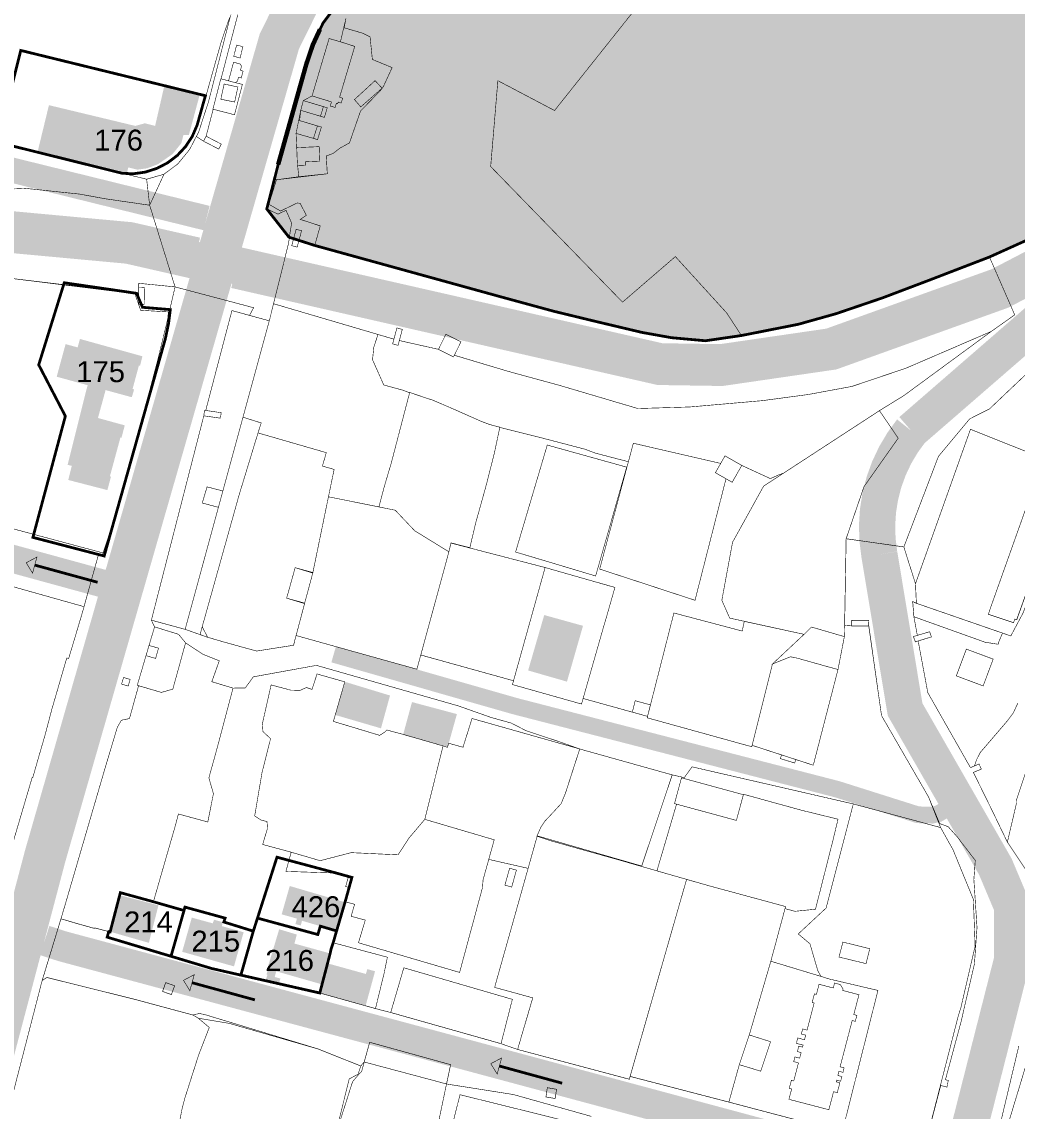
# Model space of a CAD drawing. Header units: millimetres. Extents: x 21689 to 31331, y 37531 to 43751.
# Drawn here: x 26525.5 to 26882.5, y 43025.9 to 43416.8 of the extents above; entities that cross this region are included whole.
import ezdxf

# ---------------------------------------------------------------- set-up
doc = ezdxf.new("R2010")
doc.units = ezdxf.units.MM
doc.linetypes.add('g5_084', pattern=[0.4, 0.2, -0.2])
for name, color, linetype, lineweight, transparency in [('0.1 ОКН', 1, 'Continuous', 9, 0.4), ('00 Дороги', 252, 'Continuous', 9, 0.2), ('24. ценная дореволюц постройка', 192, 'Continuous', 13, 0.4)]:
    doc.layers.add(name, color=color, linetype=linetype, lineweight=lineweight, transparency=transparency)
for name, color, linetype, lineweight in [('0.15 - Видовые раскрытия', 22, 'Continuous', 9), ('00 границы ОКН', 1, 'Continuous', 40), ('00 номер ОКН', 7, 'Continuous', 15), ('00 Разраб границы', 5, 'g5_084', 50), ('CONTUR', 150, 'Continuous', 9)]:
    doc.layers.add(name, color=color, linetype=linetype, lineweight=lineweight)
doc.layers.add('25. ценная историческая застройка сов пер', color=92, linetype='Continuous', lineweight=0, true_color=0x19df16)
doc.styles.get("Standard").update_dxf_attribs({"font": 'arial.ttf'})
doc.linetypes.add('474_2', pattern='A,1,-0.5,[222,geobl2.shx,S=0.1,R=0,X=0,Y=0],-0.5,3', length=5)

# ---------------------------------------------------------------- blocks, each defined once
blk = doc.blocks.new('участки все')
at = {"layer": 'CONTUR', "const_width": 0.2}
for points in [[(3716.27, 5776.96), (3710.26, 5753.93), (3712.94, 5753.22), (3714.75, 5759.9), (3717.16, 5759.22), (3717.6, 5758.48), (3717.21, 5756.96), (3718.16, 5756.7), (3717.51, 5754.25), (3716.54, 5754.51), (3716.09, 5753.02), (3715.35, 5752.56), (3717.9, 5751.93), (3715.08, 5741.04), (3707.43, 5743.02), (3704.9, 5733.34), (3710.34, 5730.51), (3709.42, 5728.73), (3703.99, 5731.55), (3701.4, 5733.24), (3698.96, 5728.56), (3694.75, 5723.41), (3689.78, 5719.7), (3684.65, 5708.59), (3693.76, 5679.29), (3721.93, 5671.82), (3720.46, 5669.06), (3727.56, 5667.12), (3734.3, 5694.26), (3734.68, 5696.37), (3735.02, 5698.95), (3735.58, 5702.15), (3733.55, 5706.76), (3730.65, 5705.39), (3726.67, 5707.29), (3729.62, 5718.79), (3730.75, 5723.25), (3741.75, 5762.33), (3743.6, 5767.26), (3746.88, 5774), (3748.38, 5776.5)], [(3859.52, 5779.85), (3829.85, 5742.56), (3809.53, 5753.27), (3806.95, 5722.46), (3854.24, 5673.82), (3873.18, 5690.16), (3891.62, 5669.9), (3896.87, 5661.84), (3902.07, 5662.61), (3919.22, 5666.3), (3930.8, 5669.67), (3947.52, 5675.36), (3964.19, 5681.68), (3985.82, 5690.02), (4001.71, 5696.76)], [(3712.91, 5774.8), (3710.32, 5767.21), (3704.87, 5747.87), (3638.64, 5764.11), (3630.43, 5731.14), (3571.15, 5745.89), (3562.44, 5748.2), (3569.66, 5778.21)], [(4001.71, 5696.76), (3985.82, 5690.02), (3994.88, 5669.26), (3986.47, 5663.3), (3955.17, 5640.32), (3946.37, 5634.89), (3953.1, 5625.01), (3940.82, 5607.61), (3934.42, 5588.94), (3955.13, 5586.01), (3967.53, 5618.49), (3978.73, 5631.93), (3985.83, 5635.51), (4023.3, 5671.05)], [(3748.38, 5776.5), (3746.88, 5774), (3743.6, 5767.26), (3741.75, 5762.33), (3730.75, 5723.25), (3729.62, 5718.79), (3729.4, 5717.91), (3730.14, 5717.72), (3738.13, 5718.81), (3737.72, 5722.84), (3737.6, 5724.13), (3737.39, 5729.25), (3737.16, 5734.36), (3738.83, 5742.64), (3739.77, 5746.12), (3742.9, 5747.8), (3749, 5768.39), (3753.07, 5767.22), (3754.26, 5772.28), (3755.06, 5775.67)], [(3571.15, 5745.89), (3654.55, 5725.14), (3683.57, 5717.91), (3684.65, 5708.59), (3668.8, 5710.89), (3663.26, 5711.91), (3659.66, 5712.56), (3640.17, 5714.63), (3632.57, 5714.29)], [(3859.52, 5779.85), (3829.85, 5742.56), (3809.53, 5753.27), (3806.95, 5722.46), (3854.24, 5673.82), (3873.18, 5690.16), (3891.62, 5669.9), (3896.87, 5661.84), (3883.97, 5659.96), (3871.8, 5661.06), (3861.23, 5662.95), (3852.25, 5665.03), (3829.47, 5670.57), (3800.96, 5678.34), (3770.84, 5686.76), (3743.85, 5694.16), (3745.83, 5701.17), (3738.64, 5703.51), (3740.85, 5704.96), (3738.61, 5709.27), (3737.58, 5709.4), (3731.6, 5706.51), (3727.4, 5708.93), (3730.14, 5717.72), (3748.36, 5719.87), (3747.98, 5726.25), (3750.47, 5727.19), (3753.08, 5729.19), (3756.3, 5730.93), (3760.28, 5742.39), (3767.34, 5749.62), (3768.46, 5751.14), (3771.61, 5757.97), (3764.52, 5760.88), (3763.7, 5768.97), (3761.12, 5770.28), (3754.39, 5772.25), (3755.06, 5775.67)], [(4003.25, 5518.5), (3995.55, 5495.38), (3995.52, 5494.08), (3992.25, 5480.09), (3987.2, 5490.58), (3980.07, 5505.1), (3982.93, 5506.3), (3982.07, 5508.1), (3980.43, 5507.42), (3981.23, 5509.74), (3982.54, 5512.28), (3992.24, 5523.6), (3994.4, 5526.49), (3996.03, 5530.01)], [(3632.57, 5714.29), (3640.17, 5714.63), (3659.66, 5712.56), (3668.8, 5710.89), (3684.65, 5708.59), (3693.76, 5679.29), (3680.75, 5680.58), (3680.65, 5676.87), (3631.94, 5682.71)], [(3631.94, 5682.71), (3679.35, 5676.83), (3680.67, 5673.07), (3681.41, 5670.9), (3691.32, 5670.31), (3691.22, 5668.29), (3690.54, 5665.34), (3687.49, 5652.86), (3682.53, 5634.17), (3672.6, 5598.07), (3667.95, 5583.84), (3607.03, 5600.19)], [(3634.38, 5475.69), (3642.54, 5503.36), (3642.77, 5503.35), (3644.92, 5510.89), (3647.16, 5518.58), (3649.53, 5527.61), (3652.55, 5537.99), (3653.72, 5542.02), (3654.93, 5546.17), (3655.6, 5545.98), (3660.49, 5562.33), (3666.32, 5583.3), (3667.65, 5582.94), (3672.6, 5598.07), (3682.53, 5634.17), (3687.49, 5652.86), (3690.54, 5665.34), (3693.76, 5679.29), (3721.93, 5671.82), (3720.46, 5669.06), (3714.15, 5670.79), (3704.76, 5634.96), (3704.33, 5635.03), (3704.07, 5633.03), (3685.26, 5559.71), (3686.42, 5557.32), (3684.42, 5550.64), (3683.34, 5546.99), (3680.21, 5536.35), (3680.68, 5536.22), (3677.41, 5524.43), (3674.5, 5523.82), (3673.03, 5521.24), (3668.62, 5506.52), (3654.65, 5458.67), (3653.77, 5455.72), (3652.84, 5452.6), (3646.09, 5430.44), (3633.21, 5380.5)], [(3607.03, 5600.19), (3667.95, 5583.84), (3667.65, 5582.94), (3666.32, 5583.31), (3661.1, 5564.57), (3629.47, 5573.48)], [(3996.34, 5406.92), (3985.29, 5360.39)], [(3962.71, 5371.14), (3968.36, 5392.82), (3970.57, 5392.19), (3971.06, 5394.63), (3970.03, 5394.83), (3975.77, 5416.14), (3976.55, 5419.63), (3980.44, 5436.43), (3981.36, 5449.5), (3980.23, 5466.71), (3980.74, 5473.55), (3974.12, 5482.16), (3971.02, 5485.63), (3967.97, 5486.75), (3963.96, 5496.34), (3947.12, 5525.47), (3942.58, 5557.57), (3942.58, 5559.69), (3936.41, 5559.7), (3936.39, 5557.66), (3933.89, 5557.86), (3933.89, 5557.86), (3934.43, 5588.93), (3955.11, 5586), (3959.29, 5572.83), (3959.61, 5565.82), (3958.27, 5566.45), (3958.72, 5560.95), (3959.96, 5554.28), (3958.56, 5553.86), (3959.22, 5551.94), (3960.26, 5552.25), (3963.71, 5533.72), (3979.01, 5506.81), (3982.07, 5508.1), (3982.93, 5506.3), (3980.07, 5505.1), (3987.2, 5490.58), (3992.25, 5480.09), (4003.5, 5463.22)], [(3843.01, 5381.71), (3815.07, 5389.55), (3791.13, 5393.32), (3792.59, 5400.26), (3763.55, 5408.3), (3761.58, 5401.21), (3760.38, 5399.79), (3744.93, 5405.94), (3704.68, 5418.15), (3702.52, 5418.62), (3700.15, 5418.1), (3695.68, 5419.29), (3679.58, 5423.63), (3647.81, 5431.55), (3646.12, 5430.49), (3652.85, 5452.58), (3652.85, 5452.58), (3655.74, 5451.72), (3658.7, 5450.85), (3664.87, 5449.13), (3664.93, 5449.32), (3669.98, 5447.98), (3669.41, 5446.01), (3706.86, 5434.78), (3745.65, 5425.96), (3765.65, 5420.37), (3771.08, 5418.97), (3810.67, 5407.78), (3816.59, 5405.72), (3856.67, 5395.02), (3856.96, 5396.03), (3892.37, 5386.82), (3932.91, 5376.13)], [(3792.12, 5374.28), (3795.95, 5389.48), (3840.96, 5378.32)]]:
    blk.add_lwpolyline(points, dxfattribs=at)
for points in [[(3675.05, 5720.03), (3679.01, 5719.86), (3683.31, 5720.47), (3687.46, 5721.79), (3691.31, 5723.8), (3694.78, 5726.43), (3697.74, 5729.61), (3700.12, 5733.25), (3701.86, 5737.23), (3704.87, 5747.87), (3710.32, 5767.21), (3712.91, 5774.8), (3713.56, 5776.24), (3710.86, 5765.68), (3705.78, 5745.8), (3702.21, 5734.8), (3698.97, 5728.57), (3694.76, 5723.41), (3689.77, 5719.7), (3683.57, 5717.91), (3675.05, 5720.03)], [(3754.26, 5772.28), (3753.07, 5767.22), (3758.2, 5765.57), (3752.77, 5747.34), (3753.86, 5746.99), (3753.32, 5745.26), (3752.25, 5745.58), (3752.06, 5744.98), (3751.59, 5745.12), (3751.17, 5743.67), (3749.44, 5744.16), (3749.85, 5745.65), (3742.9, 5747.8), (3739.78, 5746.12), (3748.35, 5743.54), (3747.31, 5740.09), (3738.83, 5742.64), (3738.43, 5738.94), (3746.23, 5736.62), (3744.87, 5732.14), (3737.16, 5734.36), (3737.39, 5729.25), (3745.45, 5729.6), (3745.67, 5724.41), (3740.59, 5724.2), (3740.64, 5722.97), (3737.72, 5722.84), (3738.13, 5718.81), (3748.36, 5719.87), (3747.98, 5726.25), (3750.47, 5727.19), (3753.08, 5729.19), (3756.3, 5730.93), (3760.28, 5742.39), (3767.34, 5749.62), (3767.57, 5749.94), (3767.28, 5749.93), (3760.38, 5743.87), (3758.09, 5746.48), (3765.49, 5753.28), (3768.01, 5750.57), (3768.46, 5751.14), (3771.61, 5757.97), (3764.52, 5760.88), (3763.7, 5768.97), (3761.12, 5770.28), (3754.39, 5772.25), (3754.26, 5772.28)], [(3718.09, 5765.48), (3717.09, 5761.42), (3714.81, 5762.02), (3715.83, 5766.04), (3718.09, 5765.48)], [(3718.09, 5765.48), (3717.09, 5761.42), (3714.81, 5762.02), (3715.83, 5766.04), (3718.09, 5765.48)], [(3638.64, 5764.11), (3704.87, 5747.87), (3701.86, 5737.23), (3700.12, 5733.25), (3697.74, 5729.61), (3694.78, 5726.43), (3691.31, 5723.8), (3687.46, 5721.79), (3683.31, 5720.47), (3679.01, 5719.86), (3675.05, 5720.03), (3630.43, 5731.14), (3638.64, 5764.11)], [(3714.75, 5759.9), (3717.16, 5759.22), (3717.6, 5758.48), (3717.21, 5756.96), (3718.16, 5756.7), (3717.51, 5754.25), (3716.54, 5754.51), (3716.09, 5753.02), (3715.35, 5752.56), (3712.94, 5753.22), (3714.75, 5759.9)], [(3715.35, 5752.56), (3712.94, 5753.22), (3710.16, 5753.95), (3707.34, 5743.05), (3715.08, 5741.04), (3717.9, 5751.93), (3715.35, 5752.56)], [(3765.49, 5753.28), (3758.09, 5746.48), (3760.38, 5743.87), (3767.28, 5749.93), (3768.01, 5750.57), (3765.49, 5753.28)], [(3716.3, 5750.99), (3716.08, 5750.03), (3715.34, 5746.57), (3715.12, 5745.62), (3714.16, 5745.82), (3712.18, 5746.21), (3710.17, 5746.61), (3711.36, 5752.07), (3713.37, 5751.63), (3715.33, 5751.2), (3716.3, 5750.99)], [(3716.3, 5750.99), (3716.08, 5750.03), (3715.34, 5746.57), (3715.12, 5745.62), (3714.16, 5745.82), (3712.18, 5746.21), (3710.17, 5746.61), (3711.36, 5752.07), (3713.37, 5751.63), (3715.33, 5751.2), (3716.3, 5750.99)], [(3746.97, 5743.95), (3745.9, 5740.51), (3747.31, 5740.09), (3748.35, 5743.54), (3746.97, 5743.95)], [(3744.81, 5737.05), (3743.41, 5732.56), (3744.87, 5732.14), (3746.23, 5736.62), (3744.81, 5737.05)], [(3710.34, 5730.51), (3709.42, 5728.73), (3703.99, 5731.55), (3704.9, 5733.34), (3710.34, 5730.51)], [(3727.11, 5709.03), (3727.4, 5708.93), (3731.6, 5706.51), (3737.58, 5709.4), (3738.61, 5709.27), (3740.85, 5704.96), (3738.64, 5703.51), (3745.83, 5701.17), (3743.85, 5694.16), (3770.84, 5686.76), (3791.44, 5681), (3800.96, 5678.34), (3816.9, 5673.99), (3822.05, 5672.59), (3828.28, 5670.9), (3829.47, 5670.57), (3834.22, 5669.42), (3841.89, 5667.55), (3843.8, 5667.09), (3852.25, 5665.03), (3861.23, 5662.95), (3871.8, 5661.06), (3883.97, 5659.96), (3896.87, 5661.84), (3902.07, 5662.61), (3919.22, 5666.3), (3930.8, 5669.67), (3947.52, 5675.36), (3957.81, 5679.26), (3964.19, 5681.68), (3978.59, 5687.23), (3985.82, 5690.02), (3994.88, 5669.26), (3986.47, 5663.3), (3955.82, 5650.09), (3936.5, 5643.58), (3920.78, 5640.67), (3904.31, 5638.47), (3878.38, 5636.21), (3859.71, 5635.65), (3832.12, 5643.82), (3812.84, 5649.1), (3793.91, 5654.76), (3796.31, 5659.6), (3790.89, 5662.28), (3788.22, 5656.89), (3774.19, 5660.04), (3775.26, 5664.05), (3773.32, 5664.57), (3773.21, 5664.14), (3772.24, 5660.54), (3729.08, 5673.25), (3734.3, 5694.26), (3734.69, 5696.37), (3735.03, 5698.95), (3735.58, 5702.15), (3733.56, 5706.76), (3730.65, 5705.39), (3726.67, 5707.29), (3727.11, 5709.03)], [(3737.55, 5693.56), (3735.6, 5694.08), (3737.19, 5699.96), (3739.14, 5699.44), (3737.55, 5693.56)], [(3682.67, 5673.04), (3680.67, 5673.07), (3680.79, 5679.07), (3682.79, 5679.03), (3682.67, 5673.04)], [(3714.15, 5670.79), (3727.56, 5667.12), (3710.91, 5606.07), (3705.24, 5607.54), (3703.51, 5601.76), (3709.31, 5600.2), (3697.37, 5556.44), (3685.26, 5559.71), (3704.07, 5633.03), (3710.02, 5632.19), (3710.31, 5634.15), (3704.76, 5634.96), (3714.15, 5670.79)], [(3766.52, 5662.22), (3772.24, 5660.54), (3771.79, 5658.85), (3773.74, 5658.33), (3774.19, 5660.04), (3788.22, 5656.89), (3793.6, 5654.15), (3793.91, 5654.77), (3812.84, 5649.1), (3832.12, 5643.82), (3859.71, 5635.65), (3878.38, 5636.21), (3904.31, 5638.47), (3920.78, 5640.67), (3936.5, 5643.58), (3955.82, 5650.09), (3986.47, 5663.3), (3955.17, 5640.32), (3946.38, 5634.89), (3911.99, 5612.47), (3910.17, 5611.81), (3907.25, 5610.51), (3897, 5615.23), (3890.98, 5618.66), (3889.44, 5615.96), (3858.11, 5623.2), (3856.34, 5616.57), (3844.61, 5619.62), (3840.81, 5621.04), (3825.43, 5625.07), (3810.22, 5628.87), (3810.24, 5628.96), (3808.82, 5629.33), (3806.67, 5629.88), (3803.63, 5631.02), (3793.57, 5635.48), (3786.2, 5638.65), (3783.9, 5639.37), (3777.9, 5641.42), (3777.87, 5641.32), (3777.8, 5641.34), (3775.41, 5642.24), (3768.61, 5644.11), (3764.58, 5653.14), (3765.02, 5657.55), (3766.52, 5662.22)], [(3773.74, 5658.33), (3771.79, 5658.85), (3773.32, 5664.57), (3775.26, 5664.05), (3773.74, 5658.33)], [(3790.89, 5662.28), (3796.31, 5659.61), (3793.6, 5654.15), (3788.22, 5656.89), (3790.89, 5662.28)], [(3777.9, 5641.42), (3783.9, 5639.38), (3786.2, 5638.65), (3793.57, 5635.48), (3803.62, 5631.02), (3806.67, 5629.88), (3810.24, 5628.96), (3808.24, 5619.51), (3805.17, 5607.48), (3801.56, 5594.55), (3799.48, 5585.72), (3792.72, 5587.45), (3791.96, 5584.25), (3779.68, 5591.81), (3772.73, 5599.17), (3766.86, 5600.35), (3768.77, 5607.56), (3771.34, 5616.24), (3777.9, 5641.42)], [(3718.13, 5632.55), (3724.65, 5630.47), (3723.51, 5626.9), (3716.76, 5604.75), (3703.49, 5557.34), (3702.74, 5554.54), (3697.37, 5556.44), (3709.31, 5600.2), (3710.91, 5606.07), (3718.13, 5632.55)], [(3704.33, 5635.03), (3710.31, 5634.15), (3710.02, 5632.19), (3704.07, 5633.03), (3704.33, 5635.03)], [(3946.37, 5634.89), (3953.1, 5625.01), (3940.82, 5607.61), (3934.42, 5588.94), (3933.79, 5553.82), (3922, 5557.26), (3919.34, 5554.64), (3892.67, 5560.47), (3889.85, 5566.86), (3893.69, 5587.68), (3904.83, 5607.81), (3946.37, 5634.89)], [(3959.3, 5572.83), (3979.01, 5628.2), (4005.65, 5617.57), (4016.69, 5610.15), (4015.54, 5608.76), (4019.85, 5605.1), (4018.8, 5604.79), (4010.44, 5593.25), (4007.5, 5587.93), (4001.82, 5572.75), (3997.91, 5562.39), (3993.49, 5554.06), (3959.62, 5565.78), (3959.3, 5572.83)], [(3723.51, 5626.9), (3748, 5619.82), (3746.6, 5615.01), (3750.81, 5613.8), (3748.77, 5603.99), (3743.18, 5576.82), (3736.83, 5578.56), (3733.78, 5567.62), (3740.21, 5565.67), (3737.17, 5554.21), (3737.02, 5553.74), (3736.28, 5550.73), (3723.02, 5548.64), (3711.72, 5551.76), (3705.46, 5553.58), (3703.49, 5557.34), (3716.76, 5604.75), (3723.51, 5626.9)], [(3827.24, 5622.55), (3855.72, 5614.62), (3844.59, 5575.58), (3815.88, 5584.17), (3827.24, 5622.55)], [(3858.11, 5623.2), (3889.44, 5615.96), (3887.54, 5612.63), (3891.34, 5610.45), (3880.23, 5566.86), (3846.04, 5578.06), (3858.11, 5623.2)], [(3890.98, 5618.67), (3897, 5615.23), (3893.55, 5609.19), (3887.54, 5612.63), (3890.98, 5618.67)], [(3995.62, 5559.85), (3994.92, 5560.11), (3994.46, 5558.82), (3985.42, 5561.84), (3985.87, 5563.22), (4002.78, 5610.76), (4012.66, 5607.49), (3995.62, 5559.85)], [(4012.66, 5607.49), (3995.57, 5559.88), (3994.92, 5560.11), (3994.46, 5558.82), (3985.42, 5561.84), (3985.87, 5563.22), (4002.78, 5610.76), (4012.66, 5607.49)], [(3705.24, 5607.54), (3710.91, 5606.07), (3709.31, 5600.2), (3703.51, 5601.76), (3705.24, 5607.54)], [(3740.24, 5565.84), (3743.15, 5576.63), (3748.77, 5603.99), (3772.73, 5599.17), (3779.68, 5591.81), (3791.96, 5584.25), (3780.5, 5542.13), (3737.17, 5554.21), (3740.24, 5565.84)], [(3791.96, 5584.25), (3792.69, 5587.38), (3826.47, 5578.61), (3815.14, 5537.99), (3781.89, 5547.22), (3791.96, 5584.25)], [(3743.15, 5576.63), (3740.24, 5565.84), (3733.78, 5567.62), (3736.83, 5578.56), (3743.15, 5576.63)], [(3851.51, 5571.47), (3848.16, 5559.76), (3847.83, 5558.7), (3840.09, 5531.63), (3839.53, 5529.64), (3814.76, 5536.62), (3826.47, 5578.61), (3851.51, 5571.47)], [(3959.62, 5565.78), (3990.49, 5555.09), (3989.23, 5552.06), (3988.93, 5551.08), (3984.23, 5551.82), (3963.2, 5559.35), (3958.74, 5560.96), (3958.3, 5566.4), (3959.62, 5565.78)], [(3872.65, 5562.3), (3897.15, 5555.82), (3897.9, 5559.29), (3919.34, 5554.64), (3908, 5544.01), (3900.72, 5514.81), (3900.6, 5514.31), (3863.08, 5524.7), (3872.65, 5562.3)], [(3685.26, 5559.72), (3697.37, 5556.44), (3705.46, 5553.58), (3711.72, 5551.76), (3723.02, 5548.64), (3736.27, 5550.73), (3737.02, 5553.74), (3737.17, 5554.21), (3780.5, 5542.13), (3781.14, 5544.51), (3781.89, 5547.23), (3815.14, 5537.99), (3814.76, 5536.62), (3839.53, 5529.64), (3840.09, 5531.63), (3863.21, 5525.21), (3863.08, 5524.7), (3900.6, 5514.31), (3900.72, 5514.81), (3911.27, 5511.39), (3910.86, 5510.05), (3915.97, 5508.48), (3916.38, 5509.71), (3922.64, 5507.69), (3931.51, 5542.04), (3933.79, 5553.82), (3933.88, 5557.86), (3936.47, 5557.67), (3942.53, 5557.61), (3947.12, 5525.47), (3963.96, 5496.34), (3968.3, 5485.33), (3936.98, 5493.8), (3879.17, 5507.11), (3876.38, 5503.24), (3872.05, 5504.22), (3838.88, 5513.51), (3831.07, 5516.28), (3819.6, 5520.09), (3814.38, 5522.79), (3807.13, 5524.81), (3795.36, 5528.96), (3744.48, 5543.51), (3721.82, 5539.39), (3718.96, 5535.43), (3714.55, 5535.34), (3706.94, 5537.65), (3709.62, 5545.15), (3703.65, 5547.54), (3697.54, 5551.6), (3695, 5554.65), (3686.42, 5557.32), (3685.26, 5559.72)], [(3942.53, 5557.6), (3936.47, 5557.67), (3936.49, 5559.67), (3942.55, 5559.6), (3942.53, 5557.6)], [(3688.84, 5533.81), (3692.96, 5534.98), (3697.54, 5551.6), (3695.01, 5554.65), (3686.42, 5557.32), (3684.42, 5550.64), (3685.67, 5550.29), (3687.83, 5549.68), (3686.79, 5546), (3684.61, 5546.63), (3683.34, 5546.99), (3680.21, 5536.35), (3688.84, 5533.81)], [(3922, 5557.26), (3933.79, 5553.82), (3931.51, 5542.04), (3929.17, 5542.65), (3916.9, 5546.1), (3914.47, 5546.59), (3908, 5544.01), (3919.34, 5554.64), (3922, 5557.26)], [(3958.57, 5553.86), (3964.36, 5555.58), (3965.01, 5553.71), (3959.24, 5551.97), (3958.57, 5553.86)], [(3680.68, 5536.22), (3677.41, 5524.43), (3674.5, 5523.82), (3673.03, 5521.24), (3668.62, 5506.52), (3654.65, 5458.67), (3653.77, 5455.72), (3652.84, 5452.6), (3655.75, 5451.74), (3658.71, 5450.87), (3664.86, 5449.15), (3664.92, 5449.34), (3670.47, 5447.88), (3674.15, 5461.97), (3686, 5458.72), (3690.91, 5475.78), (3693.81, 5485.81), (3694.97, 5490.21), (3699.33, 5488.99), (3705.51, 5487.32), (3707.52, 5497.49), (3705.89, 5503.13), (3709.05, 5514.56), (3714.55, 5535.34), (3706.95, 5537.64), (3709.62, 5545.15), (3703.65, 5547.54), (3697.54, 5551.6), (3692.96, 5534.98), (3688.84, 5533.81), (3680.68, 5536.22)], [(3900.72, 5514.81), (3908, 5544.01), (3914.47, 5546.59), (3916.9, 5546.1), (3929.17, 5542.65), (3931.51, 5542.04), (3922.64, 5507.69), (3900.72, 5514.81)], [(3977.54, 5549.35), (3987.15, 5545.75), (3983.57, 5536.14), (3973.94, 5539.74), (3977.54, 5549.35)], [(3675.29, 5539.17), (3677.65, 5538.48), (3676.94, 5536.09), (3674.59, 5536.8), (3675.29, 5539.17)], [(3675.29, 5539.17), (3677.65, 5538.48), (3676.94, 5536.09), (3674.59, 5536.8), (3675.29, 5539.17)], [(3744.67, 5540.42), (3754.62, 5537.6), (3750.54, 5523.41), (3767.12, 5518.4), (3768.93, 5519.52), (3769.72, 5520.31), (3775.39, 5518.8), (3789.87, 5514.61), (3783.33, 5488.27), (3777.66, 5481.57), (3773.74, 5475.54), (3756.93, 5476.32), (3745.8, 5473.44), (3735.41, 5476.48), (3725.17, 5479.26), (3726.92, 5485.05), (3726.73, 5487.48), (3724.59, 5488.02), (3722.32, 5489.49), (3724.95, 5505.07), (3728.02, 5517.21), (3725.28, 5519.75), (3725.07, 5522.54), (3728.21, 5536.49), (3735.29, 5534.61), (3738.62, 5534.56), (3740.88, 5535.55), (3742.88, 5534.89), (3744.67, 5540.42)], [(3858.79, 5530.83), (3864.24, 5529.32), (3863.21, 5525.21), (3857.75, 5526.74), (3858.79, 5530.83)], [(3800.27, 5524.45), (3807.43, 5522.42), (3830.44, 5515.9), (3834.82, 5514.67), (3836.16, 5514.29), (3838.88, 5513.51), (3838.19, 5511.35), (3833.75, 5497.61), (3832.22, 5493.91), (3829.6, 5491.04), (3826.41, 5487.64), (3824.97, 5485.5), (3823.58, 5482.36), (3823.52, 5481.87), (3820.37, 5470.69), (3810.79, 5472.87), (3806.26, 5473.9), (3808.22, 5480.93), (3783.33, 5488.27), (3789.87, 5514.61), (3791.45, 5514.08), (3791.88, 5515.57), (3797.02, 5514.14), (3799.57, 5522.24), (3800.27, 5524.45)], [(3838.88, 5513.51), (3872.05, 5504.22), (3861.11, 5471.52), (3823.58, 5482.36), (3824.97, 5485.5), (3826.41, 5487.64), (3829.6, 5491.04), (3832.22, 5493.91), (3833.75, 5497.61), (3838.88, 5513.51)], [(3872.87, 5493.92), (3875.38, 5503.16), (3897.57, 5497.12), (3895.06, 5487.88), (3872.87, 5493.92)], [(3873.61, 5493.72), (3895.06, 5487.88), (3897.58, 5497.12), (3897.61, 5497.27), (3918.32, 5491.56), (3931.51, 5488.32), (3929.65, 5480.57), (3923.43, 5456.02), (3916.1, 5455.28), (3912.5, 5456.23), (3912.7, 5456.98), (3884.77, 5464.57), (3877.21, 5466.73), (3866.57, 5469.79), (3873.61, 5493.72)], [(3945.83, 5426.89), (3928.45, 5430.97), (3925.36, 5431.94), (3924.25, 5434.03), (3921.44, 5443.64), (3917.25, 5447.15), (3927.25, 5456.46), (3936.99, 5493.8), (3968.31, 5485.33), (3971.32, 5479.92), (3972.75, 5477.39), (3980.06, 5459.54), (3980.68, 5442.76), (3975.62, 5420.89), (3974.57, 5417.48), (3962.67, 5371.14), (3961.62, 5366.12), (3932.18, 5373.39), (3934.19, 5380.75), (3945.83, 5426.89)], [(3733.53, 5469.6), (3735.41, 5476.48), (3745.8, 5473.44), (3756.93, 5476.32), (3773.74, 5475.54), (3777.66, 5481.57), (3783.33, 5488.27), (3808.22, 5480.93), (3804.24, 5466.64), (3804, 5463.75), (3795.81, 5433.35), (3759.54, 5443.99), (3761.97, 5452.13), (3756.9, 5453.5), (3758.15, 5457.79), (3754.4, 5458.82), (3756.2, 5463.81), (3754.94, 5464.16), (3755.96, 5467.78), (3751.66, 5468.98), (3733.53, 5469.6)], [(3816.61, 5405.72), (3817.45, 5408.6), (3818.03, 5410.6), (3818.7, 5412.9), (3820.36, 5418.55), (3820.29, 5418.25), (3822.04, 5424.23), (3808.37, 5427.98), (3808.91, 5429.93), (3823.61, 5482.19), (3828.27, 5480.64), (3840.44, 5477.21), (3852.06, 5473.96), (3877.21, 5466.73), (3856.66, 5395.04), (3816.61, 5405.72)], [(3816.18, 5470.05), (3814.49, 5463.98), (3812.05, 5464.66), (3813.74, 5470.73), (3816.18, 5470.05)], [(3877.21, 5466.73), (3884.77, 5464.57), (3912.7, 5456.98), (3907.42, 5437.36), (3899.69, 5410.92), (3896.11, 5400.25), (3892.37, 5386.84), (3856.94, 5396.06), (3877.21, 5466.73)], [(3941.57, 5436.51), (3931.87, 5438.87), (3933.26, 5444.24), (3942.89, 5441.86), (3941.57, 5436.51)], [(3749.71, 5441.67), (3750.46, 5444), (3769.91, 5438.81), (3768.73, 5433.05), (3765.64, 5420.39), (3745.67, 5425.97), (3749.42, 5440.27), (3749.71, 5441.67)], [(3907.42, 5437.36), (3925.36, 5431.94), (3928.45, 5430.97), (3945.83, 5426.89), (3934.19, 5380.75), (3932.94, 5376.14), (3892.37, 5386.84), (3896.11, 5400.25), (3903.8, 5397.92), (3907.32, 5408.49), (3899.69, 5410.92), (3907.42, 5437.36)], [(3775.8, 5435.02), (3814.72, 5423.69), (3810.66, 5407.8), (3771.1, 5418.98), (3775.8, 5435.02)], [(3693.34, 5369.48), (3678.53, 5373.07), (3679.13, 5375.02), (3676.48, 5375.23), (3672.82, 5374.45), (3672.18, 5374.61), (3668.79, 5374.01), (3662.97, 5373.56), (3633.21, 5380.5), (3646.09, 5430.44), (3647.81, 5431.53), (3679.58, 5423.61), (3695.68, 5419.27), (3700.14, 5418.08), (3702.09, 5416.93), (3706.03, 5413.6), (3702.2, 5403.69), (3697.24, 5388.15), (3696.27, 5384.4), (3693.34, 5369.48)], [(3690.4, 5429.71), (3693.61, 5428.57), (3692.46, 5425.39), (3689.26, 5426.52), (3690.4, 5429.71)], [(3690.42, 5429.69), (3693.58, 5428.57), (3692.45, 5425.42), (3689.3, 5426.52), (3690.42, 5429.69)], [(3923.04, 5425.66), (3923.76, 5425.46), (3924.72, 5429.1), (3929.8, 5427.77), (3930.26, 5429.55), (3932.32, 5429.01), (3933.32, 5427.44), (3933.18, 5426.88), (3939.03, 5425.35), (3937.16, 5418.23), (3938.28, 5417.94), (3937.71, 5415.8), (3936.6, 5416.1), (3932.26, 5399.5), (3933.7, 5399.13), (3933.28, 5397.51), (3931.83, 5397.88), (3931.45, 5396.38), (3932.9, 5395.99), (3932.47, 5394.33), (3931, 5394.71), (3930.84, 5394.1), (3932.18, 5393.75), (3931.25, 5390.23), (3929.93, 5390.58), (3928.22, 5384.09), (3913.91, 5387.83), (3914.87, 5391.51), (3914.03, 5391.73), (3914.78, 5394.64), (3915.64, 5394.42), (3917.33, 5400.9), (3915.61, 5401.34), (3916.06, 5403.04), (3917.77, 5402.6), (3918.29, 5404.6), (3916.93, 5404.96), (3917.44, 5406.91), (3918.8, 5406.55), (3918.99, 5407.28), (3916.56, 5407.9), (3917.06, 5409.84), (3919.5, 5409.2), (3919.93, 5410.85), (3918.36, 5411.27), (3918.83, 5413.06), (3920.41, 5412.66), (3922.95, 5422.38), (3922.24, 5422.57), (3923.04, 5425.66)], [(3923.04, 5425.66), (3923.76, 5425.46), (3924.72, 5429.1), (3929.8, 5427.77), (3930.26, 5429.55), (3932.32, 5429.01), (3933.32, 5427.44), (3933.18, 5426.88), (3939.03, 5425.35), (3937.16, 5418.23), (3938.28, 5417.94), (3937.71, 5415.8), (3936.6, 5416.1), (3932.26, 5399.5), (3933.7, 5399.13), (3933.28, 5397.51), (3931.83, 5397.88), (3931.45, 5396.38), (3932.9, 5395.99), (3932.47, 5394.33), (3931, 5394.71), (3930.84, 5394.1), (3932.18, 5393.75), (3931.25, 5390.23), (3929.93, 5390.58), (3928.22, 5384.09), (3913.91, 5387.83), (3914.87, 5391.51), (3914.03, 5391.73), (3914.78, 5394.64), (3915.64, 5394.42), (3917.33, 5400.9), (3915.61, 5401.34), (3916.06, 5403.04), (3917.77, 5402.6), (3918.29, 5404.6), (3916.93, 5404.96), (3917.44, 5406.91), (3918.8, 5406.55), (3918.99, 5407.28), (3916.56, 5407.9), (3917.06, 5409.84), (3919.5, 5409.2), (3919.93, 5410.85), (3918.36, 5411.27), (3918.83, 5413.06), (3920.41, 5412.66), (3922.95, 5422.38), (3922.24, 5422.57), (3923.04, 5425.66)], [(3702.09, 5416.93), (3706.03, 5413.6), (3702.2, 5403.69), (3697.24, 5388.15), (3696.27, 5384.4), (3693.34, 5369.48), (3697.38, 5368.47), (3696.54, 5365.31), (3734.29, 5357.56), (3737.24, 5357.27), (3740.08, 5357.68), (3741.91, 5358.2), (3744.26, 5359.71), (3745.96, 5361.39), (3747.36, 5363.44), (3750.9, 5373.69), (3756.22, 5395.14), (3759.39, 5396.85), (3760.36, 5399.78), (3744.92, 5405.92), (3713.22, 5415.07), (3702.09, 5416.93)], [(4033.62, 5348.43), (3986.76, 5359.96), (4001.9, 5409.88), (4017.03, 5406), (4016.31, 5402.02), (4025.24, 5399.76), (4031.77, 5395.79), (4028.87, 5385.88), (4036.53, 5384.13), (4031.94, 5365.58), (4037.97, 5363.85), (4033.62, 5348.43)], [(3761.6, 5401.22), (3791.11, 5393.34), (3792.57, 5400.25), (3763.56, 5408.28), (3761.6, 5401.22)], [(3741.68, 5350.15), (3744.62, 5360.08), (3745.96, 5361.39), (3747.36, 5363.44), (3748.53, 5366.83), (3749.11, 5368.52), (3750.9, 5373.69), (3757.43, 5394.18), (3759.99, 5397.17), (3760.66, 5397.77), (3761.6, 5401.22), (3791.11, 5393.34), (3779.73, 5338.83), (3764.78, 5343.28), (3756.12, 5345.86), (3741.68, 5350.15)], [(3827.25, 5392), (3830.58, 5391.44), (3830.09, 5388.1), (3826.76, 5388.66), (3827.25, 5392)], [(3827.27, 5391.98), (3830.56, 5391.42), (3830.07, 5388.12), (3826.78, 5388.68), (3827.27, 5391.98)]]:
    blk.add_lwpolyline(points, close=True, dxfattribs=at)
blk = doc.blocks.new('стрелка вид улицы')
at = {"layer": '0.15 - Видовые раскрытия', "linetype": '474_2'}
h = blk.add_hatch(color=256, dxfattribs=at)
h.dxf.hatch_style = 1
h.paths.add_polyline_path([(-23.36, -2.99), (-23.36, 2.99), (-26.54, 0)])
at = {"layer": '0.15 - Видовые раскрытия', "const_width": 0.2}
blk.add_lwpolyline([(-23.36, -2.99), (-23.36, 2.99), (-26.54, 0), (-23.36, -2.99)], dxfattribs=at)
at = {"layer": '0.15 - Видовые раскрытия', "linetype": '474_2', "const_width": 1}
blk.add_lwpolyline([(-23.36, 0), (0, 0)], dxfattribs=at)

msp = doc.modelspace()

# ---------------------------------------------------------------- hatches: boundary and pattern name
at = {"layer": '0.1 ОКН', "transparency": 33554585}
h = msp.add_hatch(color=1, dxfattribs=at)
h.dxf.hatch_style = 1
edge = h.paths.add_edge_path()
edge.add_line((26989.35, 43499.73), (26980.6, 43522.3))
edge.add_arc((27417.73, 43711.3), 476.24, 199.1604, 203.3824, ccw=False)
edge.add_line((26967.87, 43554.99), (26944.78, 43614.64))
edge.add_line((26944.78, 43614.64), (26934.86, 43640.22))
edge.add_line((26934.86, 43640.22), (26924.99, 43664.75))
edge.add_line((26924.99, 43664.75), (26914.14, 43691.8))
edge.add_line((26914.14, 43691.8), (26899.52, 43700.46))
edge.add_line((26899.52, 43700.46), (26897.63, 43697.49))
edge.add_line((26897.63, 43697.49), (26892.25, 43688.62))
edge.add_line((26892.25, 43688.62), (26879.15, 43667.46))
edge.add_line((26879.15, 43667.46), (26866.42, 43645.93))
edge.add_line((26866.42, 43645.93), (26854.24, 43626.38))
edge.add_line((26854.24, 43626.38), (26837.36, 43599.31))
edge.add_line((26837.36, 43599.31), (26823.37, 43576.24))
edge.add_line((26823.37, 43576.24), (26806.41, 43547.9))
edge.add_line((26806.41, 43547.9), (26781.42, 43509.18))
edge.add_line((26781.42, 43509.18), (26764.98, 43481.51))
edge.add_line((26764.98, 43481.51), (26755.32, 43472.93))
edge.add_line((26755.32, 43472.93), (26743.55, 43465.94))
edge.add_line((26743.55, 43465.94), (26736.17, 43462.37))
edge.add_line((26736.17, 43462.37), (26728.25, 43458.74))
edge.add_line((26728.25, 43458.74), (26715.17, 43454.46))
edge.add_line((26715.17, 43454.46), (26685.04, 43444.61))
edge.add_line((26685.04, 43444.61), (26669.67, 43439.89))
edge.add_line((26669.67, 43439.89), (26664.56, 43438.06))
edge.add_line((26664.56, 43438.06), (26659.05, 43435.89))
edge.add_line((26659.05, 43435.89), (26655.43, 43434.29))
edge.add_line((26655.43, 43434.29), (26651.7, 43432.44))
edge.add_line((26651.7, 43432.44), (26645.11, 43428.84))
edge.add_line((26645.11, 43428.84), (26642.12, 43426.31))
edge.add_line((26642.12, 43426.31), (26638.14, 43422.32))
edge.add_line((26638.14, 43422.32), (26634.35, 43417.64))
edge.add_line((26634.35, 43417.64), (26632.8, 43414.66))
edge.add_line((26632.8, 43414.66), (26630.4, 43409.72))
edge.add_line((26630.4, 43409.72), (26625.85, 43395.3))
edge.add_line((26625.85, 43395.3), (26616.82, 43362.94))
edge.add_line((26616.82, 43362.94), (26613.4, 43349.61))
edge.add_line((26613.4, 43349.61), (26621.34, 43339.49))
edge.add_line((26621.34, 43339.49), (26630.59, 43336.52))
edge.add_line((26630.59, 43336.52), (26632.96, 43335.87))
edge.add_line((26632.96, 43335.87), (26647.41, 43331.87))
edge.add_line((26647.41, 43331.87), (26660.66, 43328.21))
edge.add_line((26660.66, 43328.21), (26676.76, 43323.76))
edge.add_line((26676.76, 43323.76), (26696.82, 43318.21))
edge.add_line((26696.82, 43318.21), (26714.28, 43313.46))
edge.add_line((26714.28, 43313.46), (26723.81, 43311.08))
edge.add_line((26723.81, 43311.08), (26739, 43307.39))
edge.add_line((26739, 43307.39), (26747.97, 43305.31))
edge.add_line((26747.97, 43305.31), (26756.32, 43303.81))
edge.add_line((26756.32, 43303.81), (26763.5, 43302.97))
edge.add_line((26763.5, 43302.97), (26770.72, 43302.32))
edge.add_line((26770.72, 43302.32), (26774.9, 43303.15))
edge.add_line((26774.9, 43303.15), (26779.08, 43303.53))
edge.add_line((26779.08, 43303.53), (26783.62, 43304.2))
edge.add_line((26783.62, 43304.2), (26791.57, 43305.56))
edge.add_line((26791.57, 43305.56), (26800.01, 43307.44))
edge.add_line((26800.01, 43307.44), (26808.2, 43309.31))
edge.add_line((26808.2, 43309.31), (26818.28, 43312.52))
edge.add_line((26818.28, 43312.52), (26828.63, 43315.98))
edge.add_line((26828.63, 43315.98), (26837.18, 43319.05))
edge.add_line((26837.18, 43319.05), (26847.28, 43322.65))
edge.add_line((26847.28, 43322.65), (26855.01, 43325.64))
edge.add_line((26855.01, 43325.64), (26872.59, 43332.84))
edge.add_line((26872.59, 43332.84), (26881.38, 43336.35))
edge.add_line((26881.38, 43336.35), (26893.5, 43342.4))
edge.add_line((26893.5, 43342.4), (26906.47, 43348.88))
edge.add_line((26906.47, 43348.88), (26925.74, 43358.41))
edge.add_line((26925.74, 43358.41), (26942.87, 43367.43))
edge.add_line((26942.87, 43367.43), (26980.16, 43385.92))
edge.add_line((26980.16, 43385.92), (27020.67, 43409.76))
edge.add_line((27020.67, 43409.76), (27029.45, 43413.66))
edge.add_line((27029.45, 43413.66), (27004, 43461.93))
edge.add_line((27004, 43461.93), (26989.35, 43499.73))
h = msp.add_hatch(color=1, dxfattribs=at)
h.dxf.hatch_style = 1
h.paths.add_polyline_path([(26531.3, 43370.43), (26563.25, 43362.54), (26563.74, 43364.52), (26567, 43363.7), (26570.54, 43364.19), (26574.47, 43365.72), (26579.61, 43369.3), (26582.77, 43373.2), (26583.52, 43376.17), (26585.46, 43376.11), (26589.39, 43390.72), (26576.68, 43393.84), (26573.36, 43379.4), (26569.7, 43380.34), (26566.26, 43379.4), (26535.28, 43386.84)])
h = msp.add_hatch(color=1, dxfattribs=at)
h.dxf.hatch_style = 1
h.paths.add_polyline_path([(26542.2, 43252.38), (26556.24, 43248.75), (26557.53, 43253.56), (26557.14, 43253.67), (26560.93, 43267.65), (26561.3, 43267.53), (26562.47, 43271.98), (26552.86, 43274.61), (26555.6, 43284.63), (26565, 43282.06), (26565.84, 43284.88), (26565.28, 43285.04), (26567.55, 43293.45), (26567.96, 43293.34), (26568.82, 43296.75), (26546.4, 43302.97), (26545.57, 43299.94), (26541.25, 43301.12), (26538.06, 43289.42), (26549.14, 43286.39), (26541.98, 43257.82), (26543.47, 43257.45)])
h = msp.add_hatch(color=1, dxfattribs=at)
h.dxf.hatch_style = 1
h.paths.add_polyline_path([(26621.64, 43106.72), (26641.46, 43100.88), (26638.44, 43090.6), (26626.03, 43094.25), (26625.6, 43092.54), (26623.67, 43093.06), (26624.22, 43095.01), (26618.74, 43096.55)])
h = msp.add_hatch(color=1, dxfattribs=at)
h.dxf.hatch_style = 1
h.paths.add_polyline_path([(26557.24, 43090.31), (26571.11, 43086.33), (26574.56, 43099.79), (26560.65, 43103.4)])
h = msp.add_hatch(color=1, dxfattribs=at)
h.dxf.hatch_style = 1
h.paths.add_polyline_path([(26583.06, 43083.11), (26601.64, 43077.88), (26605.1, 43090.11), (26597.28, 43092.33), (26597.68, 43093.72), (26594.48, 43094.62), (26594.03, 43093.32), (26586.52, 43095.37)])
h = msp.add_hatch(color=1, dxfattribs=at)
h.dxf.hatch_style = 1
h.paths.add_polyline_path([(26616.79, 43076.11), (26633.16, 43071.44), (26636.12, 43082.53), (26623.32, 43086.06), (26624.17, 43089.3), (26617.86, 43091.2), (26613.36, 43076.24), (26613.67, 43076.13), (26613.31, 43074.97), (26613.64, 43074.84), (26613.05, 43073.02), (26617.8, 43071.76), (26618.27, 43073.53), (26616.26, 43074.06)])
at = {"layer": '24. ценная дореволюц постройка'}
h = msp.add_hatch(color=192, dxfattribs=at)
h.dxf.hatch_style = 1
h.paths.add_polyline_path([(26635.17, 43078.97), (26648.96, 43075.15), (26649.44, 43076.9), (26652.24, 43076.13), (26648.89, 43063.88), (26632.33, 43068.41), (26633.16, 43071.44)])
at = {"layer": '25. ценная историческая застройка сов пер', "lineweight": 30, "true_color": 0x19df16, "transparency": 33554585}
h = msp.add_hatch(color=92, dxfattribs=at)
h.dxf.hatch_style = 1
h.paths.add_polyline_path([(26657.6, 43175.05), (26654.36, 43163.28), (26637.91, 43168.09), (26641.55, 43179.94)])
h.paths.add_polyline_path([(26665.48, 43172.7), (26681.59, 43168.39), (26678.32, 43156.68), (26662.27, 43160.9)])
h.paths.add_polyline_path([(26712.9, 43203.92), (26726.81, 43200.06), (26721.06, 43180.03), (26707.13, 43184.04)])

# ---------------------------------------------------------------- linework, layer by layer
at = {"layer": '00 границы ОКН', "const_width": 1, "flags": 128}
for points in [[(26525.17, 43406.48), (26591.4, 43390.23), (26588.4, 43379.6), (26586.66, 43375.61), (26584.27, 43371.97), (26581.31, 43368.8), (26577.84, 43366.16), (26573.99, 43364.16), (26569.84, 43362.83), (26565.54, 43362.23), (26561.59, 43362.4), (26516.97, 43373.5), (26525.17, 43406.48)], [(26540.77, 43323.13), (26566.72, 43319.34), (26568.83, 43314.33), (26578.8, 43313.49), (26578.19, 43308.58), (26577.03, 43303.04), (26555.09, 43225.11), (26529.53, 43231.78), (26541.17, 43275.28), (26531.61, 43293.69), (26540.77, 43323.13)], [(26572.75, 43101.07), (26583.73, 43097.92), (26579.05, 43081.51), (26576.01, 43082.41), (26556.76, 43088.19), (26556.16, 43088.37), (26556.72, 43090.34), (26557.22, 43090.24), (26557.41, 43090.97), (26559.42, 43098.67), (26560.89, 43104.33), (26572.75, 43101.07)], [(26604.11, 43074.74), (26593.61, 43077.13), (26579.05, 43081.51), (26583.73, 43097.92), (26584.06, 43099.15), (26598.46, 43095.19), (26598.02, 43093.8), (26608.57, 43090.52), (26604.11, 43074.74)]]:
    msp.add_lwpolyline(points, close=True, dxfattribs=at)
at = {"layer": '00 Дороги', "lineweight": 9}
for points, const_width in [([(26888.17, 43707.31), (26760.97, 43499.07), (26754.96, 43490.1), (26747.82, 43481.63), (26736.15, 43474.54), (26724.26, 43469.15), (26647.12, 43443.67), (26625.06, 43424.21), (26617.91, 43409.71), (26533.94, 43117.5), (26470.93, 42878.98), (26413.5, 42646.41), (26345.5, 42395.97)], 15), ([(27209.24, 43499.14), (27037.38, 43405.03), (26876.28, 43321.07), (26815.86, 43299.35), (26776.4, 43293.6), (26754.41, 43293.94), (26564, 43337.3), (26500.96, 43343.23), (26354.55, 43310.21), (26319.4, 43288), (26306.54, 43270.19), (26245.37, 43027.94), (26166.79, 42730.3), (26121.38, 42558.5), (26061.96, 42332.12), (25997.51, 42071.83), (25972.36, 41969.76), (25950.24, 41859.92)], 12), ([(26350.94, 43405.72), (26591.81, 43346.34)], 9), ([(27037.38, 43405.03), (26876.28, 43321.07), (26815.86, 43299.35), (26776.4, 43293.6), (26754.41, 43293.94), (26602.35, 43328.57)], 15), ([(26587.79, 43332), (26564.01, 43337.42), (26505.24, 43342.85), (26484.53, 43341.06), (26363.35, 43311.33), (26357.11, 43308.96), (26351.04, 43305.9), (26339.82, 43297.99), (26327.32, 43288.13), (26326.22, 43287.1)], 15), ([(26327.42, 43277.77), (26329.41, 43275.7), (26381.06, 43260.21), (26395.52, 43258.81), (26554.98, 43215.12)], 10), ([(26637.4, 43189.83), (26702.42, 43171.24), (26817.92, 43141.44), (26846.87, 43132.27), (26852.02, 43132.13), (26854.21, 43132.64), (26855.8, 43133.56)], 6), ([(26533.75, 43087.16), (26540.1, 43085.09), (26853.87, 43000.77)], 11)]:
    msp.add_lwpolyline(points, dxfattribs=dict(at, const_width=const_width))
at = {"layer": '00 Дороги', "lineweight": 9, "const_width": 13}
msp.add_lwpolyline([(26892.18, 43320.92), (26895.65, 43314.42), (26844.52, 43270.04, 0.215607), (26833.09, 43225.65), (26842.32, 43170.05), (26874.71, 43113.6), (26880.69, 43099.41), (26880.69, 43080.13), (26827.09, 42869.52), (26792.88, 42732.07), (26767.53, 42619.17), (26639.34, 42584.36), (26629.9, 42582.98), (26568.93, 42341.65)], format="xyb", dxfattribs=at)
at = {"layer": '00 Разраб границы', "ltscale": 4, "const_width": 1}
msp.add_lwpolyline([(26637.74, 43421.85), (26633.62, 43416.35), (26633.62, 43416.35), (26630.35, 43409.61), (26628.49, 43404.69), (26617.5, 43365.61), (26616.14, 43360.27), (26613.86, 43351.39), (26613.4, 43349.61), (26621.34, 43339.49), (26630.59, 43336.52), (26697.38, 43318.07), (26716.22, 43312.93), (26730.55, 43309.45), (26747.97, 43305.31), (26758.54, 43303.42), (26770.72, 43302.32), (26783.62, 43304.2), (26804.01, 43308.23), (26817.55, 43312.03), (26834.26, 43317.72), (26850.93, 43324.04), (26872.57, 43332.37), (26898.15, 43343.91)], dxfattribs=at)
msp.add_lwpolyline([(26637.74, 43421.85), (26633.62, 43416.35), (26633.62, 43416.35), (26630.35, 43409.61), (26628.49, 43404.69), (26617.5, 43365.61), (26616.14, 43360.27), (26613.86, 43351.39), (26613.4, 43349.61), (26621.34, 43339.49), (26630.59, 43336.52), (26697.38, 43318.07), (26716.22, 43312.93), (26730.55, 43309.45), (26747.97, 43305.31), (26758.54, 43303.42), (26770.72, 43302.32), (26783.62, 43304.2), (26804.01, 43308.23), (26817.55, 43312.03), (26834.26, 43317.72), (26850.93, 43324.04), (26872.57, 43332.37), (26898.15, 43343.91)], dxfattribs=at)
at = {"layer": '00 Разраб границы', "ltscale": 5, "const_width": 1}
for points in [[(26638.44, 43090.6), (26641.46, 43100.88), (26643.94, 43109.8), (26642.7, 43110.14), (26638.4, 43111.34), (26617.06, 43117.05), (26610.07, 43095.2), (26631.72, 43089.3), (26632.61, 43092.31), (26638.44, 43090.6)], [(26638.44, 43090.6), (26641.46, 43100.88), (26643.94, 43109.8), (26642.7, 43110.14), (26638.4, 43111.34), (26617.06, 43117.05), (26610.07, 43095.2), (26631.72, 43089.3), (26632.61, 43092.31), (26638.44, 43090.6)], [(26604.11, 43074.75), (26632.41, 43068.33), (26636.16, 43082.63), (26636.45, 43084.03), (26637.22, 43086.35), (26638.44, 43090.6), (26632.61, 43092.31), (26631.72, 43089.3), (26610.07, 43095.2), (26608.57, 43090.51), (26604.11, 43074.75)], [(26604.11, 43074.75), (26632.41, 43068.33), (26636.16, 43082.63), (26636.45, 43084.03), (26637.22, 43086.35), (26638.44, 43090.6), (26632.61, 43092.31), (26631.72, 43089.3), (26610.07, 43095.2), (26608.57, 43090.51), (26604.11, 43074.75)]]:
    msp.add_lwpolyline(points, dxfattribs=at)
at = {"layer": '24. ценная дореволюц постройка', "linetype": 'Continuous', "const_width": 1.6, "flags": 128}
msp.add_lwpolyline([(26617.48, 43365.53), (26627.62, 43401.7), (26629.95, 43408.56), (26631.99, 43412.98), (26632.47, 43413.98)], dxfattribs=at)

# ---------------------------------------------------------------- block references
at = {"layer": '0.15 - Видовые раскрытия', "rotation": 344.6992108563906}
for p in [(26552.73, 43215.68), (26609.14, 43065.86), (26719.35, 43035.97)]:
    msp.add_blockref('стрелка вид улицы', p, dxfattribs=at)
at = {"layer": 'CONTUR'}
msp.add_blockref('участки все', (22886.75, 37642.36), dxfattribs=at)

# ---------------------------------------------------------------- texts
at = {"layer": '00 номер ОКН', "color": 4, "char_height": 7.5, "attachment_point": 1}
for s, insert in [('{\\C7;176}', (26551.51, 43378.05)), ('{\\C7;175}', (26545.08, 43294.98)), ('{\\C7;426}', (26622.29, 43103.03)), ('{\\C7;214}', (26562.22, 43097.57)), ('{\\C7;215}', (26586.37, 43090.68)), ('{\\C7;216}', (26612.87, 43083.76))]:
    msp.add_mtext_dynamic_manual_height_columns(s, width=7.5, gutter_width=12.5, heights=[0], dxfattribs=dict(at, insert=insert))

doc.saveas('drawing.dxf')
